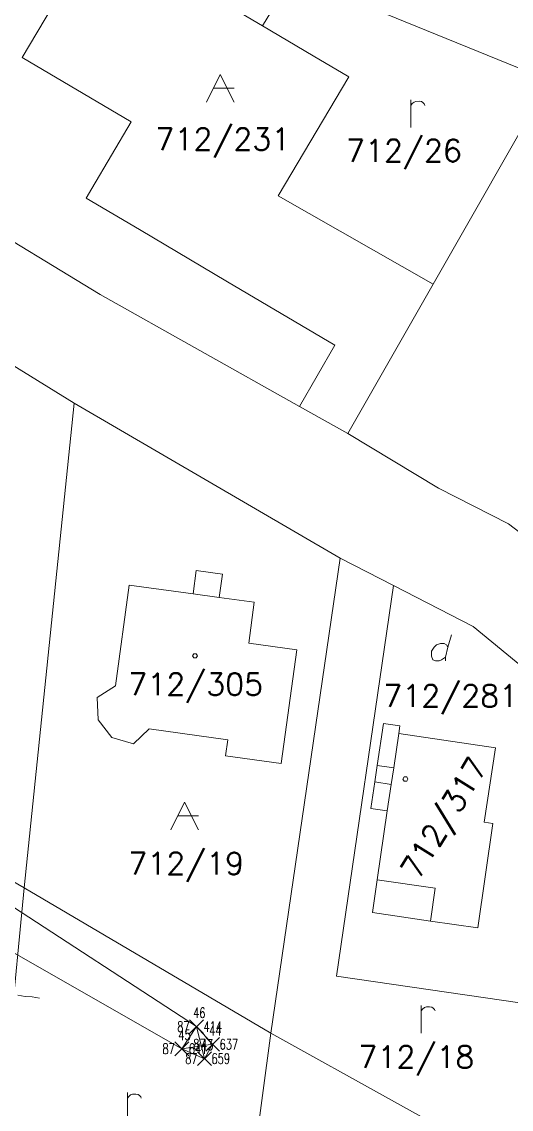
# Model space of a CAD drawing. Extents: x -443817 to 3, y -1171930 to -442383.
# Drawn here: x -442341.8 to -442306.5, y -1170158.9 to -1170080.3 of the extents above; entities that cross this region are included whole.
import ezdxf
from ezdxf.enums import TextEntityAlignment as Align

# ---------------------------------------------------------------- set-up
doc = ezdxf.new("R2010")
doc.units = 0
doc.header["$LTSCALE"] = 0.5
doc.header["$PDMODE"] = 3
doc.header["$PDSIZE"] = 0.5
doc.linetypes.add('121', pattern=[2, 1, -1])
for name, color, linetype, lineweight in [('BO_PK', 1, 'Continuous', 0), ('CB_PK', 1, 'Continuous', 0), ('ELKABLE_VN_110', 200, 'Continuous', 0), ('KLADPAR', 7, 'Continuous', 0), ('STĹP_110', 200, 'Continuous', 0), ('VB_PK', 1, 'Continuous', 0), ('ZAPPAR', 7, 'Continuous', 0)]:
    doc.layers.add(name, color=color, linetype=linetype, lineweight=lineweight)
doc.layers.add('VYSKOPIS', color=15, linetype='Continuous')
doc.styles.add('ROMANS', font='romans.shx', dxfattribs={"height": 0.2})
doc.styles.add('Style-simplex', font='simplex.shx')
doc.styles.add('T', font='romans.shx', dxfattribs={"width": 0.7, "height": 1.5})
doc.linetypes.add('661a', pattern='A,1.6,-3.3,1.6,-3.3,1.6,-6.4,["v",Style-simplex,S=0.1,R=0,X=0,Y=0],-6.4,1.6,-3.3,1.6,-3.3', length=34)

# ---------------------------------------------------------------- blocks, each defined once
blk = doc.blocks.new('1')
at = {"layer": 'BO_PK', "linetype": 'Continuous'}
blk.add_point((0, 0), dxfattribs=at)
blk = doc.blocks.new('$479')
at = {"color": 0, "flags": 128}
for points in [[(0, 0), (0, 1.27), (0, 2)], [(0, 1.6), (0.1, 1.73), (0.23, 1.84), (0.37, 1.89), (0.6, 1.9), (0.77, 1.87), (0.87, 1.8), (0.96, 1.7), (1, 1.6)]]:
    blk.add_lwpolyline(points, dxfattribs=at)
blk = doc.blocks.new('$435')
at = {"color": 0}
blk.add_line((1, 1), (-0.5, 1), dxfattribs=at)
at = {"color": 0, "flags": 128}
blk.add_lwpolyline([(-1, 0), (0, 2), (1, 0)], dxfattribs=at)
blk = doc.blocks.new('$45')
at = {"color": 0, "flags": 128}
blk.add_lwpolyline([(0.09, 0.15), (0.18, 0), (0.09, -0.15), (-0.09, -0.15), (-0.18, 0), (-0.09, 0.15), (0.09, 0.15)], dxfattribs=at)
blk = doc.blocks.new('$431')
at = {"color": 0}
blk.add_line((0.63, 0.99), (0.9, 1.89), dxfattribs=at)
at = {"color": 0, "flags": 128}
blk.add_lwpolyline([(0.45, 0), (0.45, 0.27), (0.63, 0.99), (0.54, 1.17), (0.36, 1.26), (0.09, 1.26), (-0.18, 1.17), (-0.36, 0.99), (-0.54, 0.72), (-0.54, 0.36), (-0.45, 0.09), (-0.27, 0), (0, 0), (0.18, 0.09), (0.45, 0.27)], dxfattribs=at)

msp = doc.modelspace()

# ---------------------------------------------------------------- linework, layer by layer
at = {"layer": 'ELKABLE_VN_110', "linetype": '661a', "lineweight": 0}
for p, q in [((-442380.773, -1170119.288), (-442329.233, -1170152.92)), ((-442382.486, -1170124.738), (-442330.296, -1170154.523))]:
    msp.add_line(p, q, dxfattribs=at)
at = {"layer": 'KLADPAR', "color": 7, "linetype": 'Continuous'}
msp.add_line((-442318.87, -1170119.06), (-442323.86, -1170153.4), dxfattribs=at)
at = {"layer": 'KLADPAR', "color": 7, "linetype": 'Continuous', "flags": 128}
for points in [[(-442322.29, -1170076.99), (-442324.47, -1170080.6), (-442329.43, -1170077.67), (-442336.31, -1170073.59), (-442341.81, -1170082.89), (-442333.94, -1170087.54), (-442336.8, -1170092.36), (-442337.2, -1170093.05), (-442333.36, -1170095.32), (-442327, -1170099.09), (-442319.25, -1170103.67), (-442321.8, -1170108.1), (-442336.19, -1170100.01), (-442355.52, -1170088.26), (-442343.41, -1170067.8), (-442322.29, -1170076.99)], [(-442324.47, -1170080.6), (-442320.82, -1170082.76), (-442318.24, -1170084.28), (-442323.33, -1170092.89), (-442312.15, -1170099.28), (-442318.31, -1170110.06), (-442321.8, -1170108.1), (-442319.25, -1170103.67), (-442327, -1170099.09), (-442333.36, -1170095.32), (-442337.2, -1170093.05), (-442336.8, -1170092.36), (-442333.94, -1170087.54), (-442341.81, -1170082.89), (-442336.31, -1170073.59), (-442329.43, -1170077.67), (-442324.47, -1170080.6)], [(-442303.74, -1170084.56), (-442312.15, -1170099.28), (-442323.33, -1170092.89), (-442318.24, -1170084.28), (-442320.82, -1170082.76), (-442324.47, -1170080.6), (-442322.29, -1170076.99), (-442303.74, -1170084.56)], [(-442292.56, -1170124.52), (-442299.11, -1170123.43), (-442302.63, -1170119.71), (-442306.71, -1170116.59), (-442311.76, -1170114.01), (-442318.31, -1170110.06), (-442312.15, -1170099.28), (-442303.74, -1170084.56), (-442286.89, -1170086.35), (-442292.56, -1170124.52)], [(-442315.02, -1170121.04), (-442319.12, -1170149.28), (-442304.4, -1170151.42), (-442306.01, -1170163.32), (-442323.86, -1170153.4), (-442318.87, -1170119.06), (-442315.02, -1170121.04)], [(-442334.1, -1170121.01), (-442329.48, -1170121.64), (-442329.25, -1170119.95), (-442327.37, -1170120.22), (-442327.61, -1170121.9), (-442325.06, -1170122.25), (-442325.45, -1170125.22), (-442322, -1170125.69), (-442323.12, -1170133.91), (-442327.13, -1170133.36), (-442326.97, -1170132.19), (-442332.65, -1170131.41), (-442333.78, -1170132.48), (-442335.34, -1170132.03), (-442336.34, -1170130.75), (-442336.4, -1170129.13), (-442335.09, -1170128.29), (-442334.1, -1170121.01)], [(-442323.12, -1170133.91), (-442322, -1170125.69), (-442325.45, -1170125.22), (-442325.06, -1170122.25), (-442327.61, -1170121.9), (-442327.37, -1170120.22), (-442329.25, -1170119.95), (-442329.48, -1170121.64), (-442334.1, -1170121.01), (-442335.09, -1170128.29), (-442336.4, -1170129.13), (-442336.34, -1170130.75), (-442335.34, -1170132.03), (-442333.78, -1170132.48), (-442332.65, -1170131.41), (-442326.97, -1170132.19), (-442327.13, -1170133.36), (-442323.12, -1170133.91)], [(-442315.18, -1170135.42), (-442315, -1170134.21), (-442314.63, -1170131.73), (-442307.66, -1170132.77), (-442308.46, -1170138.15), (-442307.83, -1170138.24), (-442308.93, -1170145.77), (-442312.34, -1170145.29), (-442316.54, -1170144.68), (-442316.2, -1170142.32), (-442315.46, -1170137.33), (-442315.18, -1170135.42)], [(-442308.93, -1170145.77), (-442307.83, -1170138.24), (-442308.46, -1170138.15), (-442307.66, -1170132.77), (-442314.63, -1170131.73), (-442315, -1170134.21), (-442315.18, -1170135.42), (-442315.46, -1170137.33), (-442316.2, -1170142.32), (-442316.54, -1170144.68), (-442312.34, -1170145.29), (-442308.93, -1170145.77)], [(-442306.01, -1170163.32), (-442308.48, -1170183.97), (-442309.33, -1170185.43), (-442326.74, -1170174.84), (-442323.86, -1170153.4), (-442306.01, -1170163.32)]]:
    msp.add_lwpolyline(points, close=True, dxfattribs=at)
for points in [[(-442305.48, -1170127.11), (-442309.27, -1170124), (-442315.02, -1170121.04), (-442318.87, -1170119.06), (-442338.07, -1170107.88), (-442357.12, -1170096.08), (-442357.62, -1170095.75), (-442362.38, -1170092.61), (-442363.07, -1170092.16), (-442367.41, -1170089.56), (-442370.62, -1170086.06), (-442373.04, -1170082.58), (-442375.04, -1170082.7), (-442374.46, -1170074.72)], [(-442303.74, -1170084.56), (-442322.29, -1170076.99)], [(-442364.22, -1170079.61), (-442363.91, -1170080.31), (-442363.71, -1170080.57), (-442360.57, -1170084.71), (-442355.52, -1170088.26), (-442336.19, -1170100.01), (-442321.8, -1170108.1), (-442318.31, -1170110.06), (-442311.76, -1170114.01), (-442306.71, -1170116.59), (-442302.63, -1170119.71)], [(-442360.12, -1170132.2), (-442357.12, -1170096.08), (-442338.07, -1170107.88)], [(-442338.07, -1170107.88), (-442341.67, -1170142.88), (-442360.12, -1170132.2)], [(-442323.86, -1170153.4), (-442341.67, -1170142.88), (-442338.07, -1170107.88), (-442318.87, -1170119.06)], [(-442304.4, -1170151.42), (-442319.12, -1170149.28), (-442315.02, -1170121.04), (-442309.27, -1170124), (-442305.48, -1170127.11), (-442303.16, -1170130.38), (-442302.05, -1170134.08)]]:
    msp.add_lwpolyline(points, dxfattribs=at)
at = {"layer": 'KLADPAR', "color": 7, "linetype": 'Continuous'}
for points in [[(-442341.67, -1170142.88), (-442343.78, -1170164.48), (-442361.84, -1170153.49), (-442360.12, -1170132.2)], [(-442323.86, -1170153.4), (-442326.74, -1170174.84), (-442343.78, -1170164.48), (-442341.67, -1170142.88)]]:
    msp.add_3dface(points, dxfattribs=at)
at = {"layer": 'STĹP_110', "lineweight": 0, "flags": 128}
for points in [[(-442329.233, -1170152.92), (-442330.296, -1170154.523), (-442328.657, -1170155.236), (-442328.073, -1170154.198), (-442329.233, -1170152.92)], [(-442329.233, -1170152.92), (-442328.657, -1170155.236)], [(-442330.296, -1170154.523), (-442328.073, -1170154.198)]]:
    msp.add_lwpolyline(points, dxfattribs=at)
at = {"layer": 'VYSKOPIS', "linetype": 'Continuous', "lineweight": 18, "elevation": 388, "flags": 128}
msp.add_lwpolyline([(-442342.12782, -1170150.639837), (-442341.609882, -1170150.737033), (-442341.091944, -1170150.770507), (-442340.574006, -1170150.870804)], dxfattribs=at)
at = {"layer": 'ZAPPAR', "color": 7, "linetype": 'Continuous'}
for p, q in [((-442329.48, -1170121.64), (-442327.61, -1170121.9)), ((-442316.19, -1170134.04), (-442315, -1170134.21)), ((-442316.37, -1170135.24), (-442315.18, -1170135.42))]:
    msp.add_line(p, q, dxfattribs=at)
at = {"layer": 'ZAPPAR', "color": 7, "linetype": 'Continuous', "flags": 128}
for points in [[(-442315.46, -1170137.33), (-442316.65, -1170137.15), (-442316.37, -1170135.24), (-442316.19, -1170134.04), (-442315.74, -1170131.02), (-442314.55, -1170131.19), (-442314.63, -1170131.73)], [(-442312.34, -1170145.29), (-442312, -1170142.91), (-442316.2, -1170142.32)]]:
    msp.add_lwpolyline(points, dxfattribs=at)

# ---------------------------------------------------------------- block references
at = {"lineweight": 0}
ref = msp.add_blockref('1', (-442329.233, -1170152.92), dxfattribs=dict(at, xscale=0.5, yscale=0.5, zscale=0.5, rotation=359.9999999999999))
ref.add_attrib('C', '46', (-442329.483, -1170152.295), dxfattribs={"layer": 'CB_PK', "linetype": 'ByBlock', "height": 0.75, "style": 'T', "width": 0.7})
ref.add_attrib('1', '87', dxfattribs={"layer": 'VB_PK', "linetype": 'ByBlock', "height": 0.75, "style": 'T', "width": 0.7}).set_placement((-442329.733, -1170153.295), align=Align.RIGHT)
ref.add_attrib('2', '414', (-442328.733, -1170153.295), dxfattribs={"layer": 'VB_PK', "linetype": '121', "height": 0.75, "style": 'T', "width": 0.7})
ref = msp.add_blockref('1', (-442330.296, -1170154.523), dxfattribs=dict(at, xscale=0.5, yscale=0.5, zscale=0.5, rotation=359.9999999999999))
ref.add_attrib('C', '45', (-442330.546, -1170153.898), dxfattribs={"layer": 'CB_PK', "linetype": 'ByBlock', "height": 0.75, "style": 'T', "width": 0.7})
ref.add_attrib('1', '87', dxfattribs={"layer": 'VB_PK', "linetype": 'ByBlock', "height": 0.75, "style": 'T', "width": 0.7}).set_placement((-442330.796, -1170154.898), align=Align.RIGHT)
ref.add_attrib('2', '641', (-442329.796, -1170154.898), dxfattribs={"layer": 'VB_PK', "linetype": '121', "height": 0.75, "style": 'T', "width": 0.7})
ref = msp.add_blockref('1', (-442328.073, -1170154.198), dxfattribs=dict(at, xscale=0.5, yscale=0.5, zscale=0.5, rotation=359.9999999999999))
ref.add_attrib('C', '44', (-442328.323, -1170153.573), dxfattribs={"layer": 'CB_PK', "linetype": 'ByBlock', "height": 0.75, "style": 'T', "width": 0.7})
ref.add_attrib('1', '87', dxfattribs={"layer": 'VB_PK', "linetype": 'ByBlock', "height": 0.75, "style": 'T', "width": 0.7}).set_placement((-442328.573, -1170154.573), align=Align.RIGHT)
ref.add_attrib('2', '637', (-442327.573, -1170154.573), dxfattribs={"layer": 'VB_PK', "linetype": '121', "height": 0.75, "style": 'T', "width": 0.7})
ref = msp.add_blockref('1', (-442328.657, -1170155.236), dxfattribs=dict(at, xscale=0.5, yscale=0.5, zscale=0.5, rotation=359.9999999999999))
ref.add_attrib('C', '43', (-442328.907, -1170154.611), dxfattribs={"layer": 'CB_PK', "linetype": 'ByBlock', "height": 0.75, "style": 'T', "width": 0.7})
ref.add_attrib('1', '87', dxfattribs={"layer": 'VB_PK', "linetype": 'ByBlock', "height": 0.75, "style": 'T', "width": 0.7}).set_placement((-442329.157, -1170155.611), align=Align.RIGHT)
ref.add_attrib('2', '659', (-442328.157, -1170155.611), dxfattribs={"layer": 'VB_PK', "linetype": '121', "height": 0.75, "style": 'T', "width": 0.7})
at = {"layer": 'KLADPAR', "color": 7, "linetype": 'Continuous'}
for name, p in [('$435', (-442327.52, -1170086.11)), ('$479', (-442313.76, -1170087.95)), ('$431', (-442311.72, -1170126.5)), ('$45', (-442329.34, -1170126.13)), ('$45', (-442314.15, -1170135.03)), ('$435', (-442330.1, -1170138.7)), ('$479', (-442313.01, -1170153.39)), ('$479', (-442334.22, -1170159.69))]:
    msp.add_blockref(name, p, dxfattribs=at)

# ---------------------------------------------------------------- texts
at = {"layer": 'KLADPAR', "color": 7, "linetype": 'Continuous', "style": 'ROMANS'}
for s, p in [('712/231', (-442327.33, -1170087.99)), ('712/26', (-442314.26, -1170088.82)), ('712/305', (-442329.29, -1170127.38)), ('712/281', (-442310.88, -1170128.22)), ('712/19', (-442329.98, -1170140.33)), ('712/18', (-442313.36, -1170154.31))]:
    msp.add_text(s, height=1.6, dxfattribs=at).set_placement(p, align=Align.TOP_CENTER)
msp.add_text('712/317', height=1.6, rotation=58.499, dxfattribs=at).set_placement((-442312.05, -1170137.43), align=Align.TOP_CENTER)

doc.saveas('drawing.dxf')
